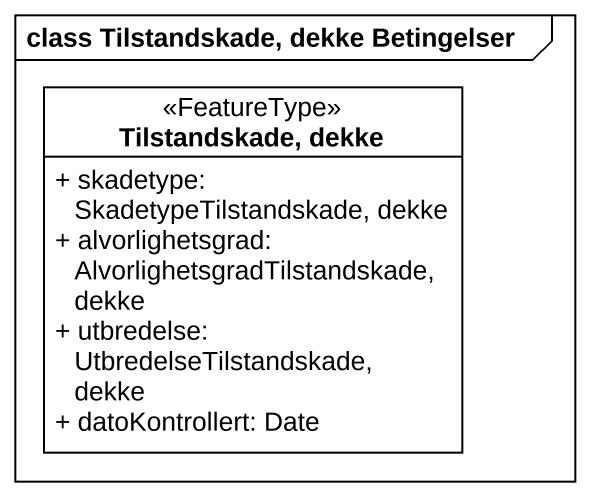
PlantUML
@startuml
mainframe class Tilstandskade, dekke Betingelser
hide circle
hide empty members
skinparam classAttributeIconSize 0
class "Tilstandskade, dekke" as Tilstandskade_dekke <<FeatureType>> {
  + skadetype: SkadetypeTilstandskade, dekke
  + alvorlighetsgrad: AlvorlighetsgradTilstandskade, dekke
  + utbredelse: UtbredelseTilstandskade, dekke
  + datoKontrollert: Date
}
@enduml
